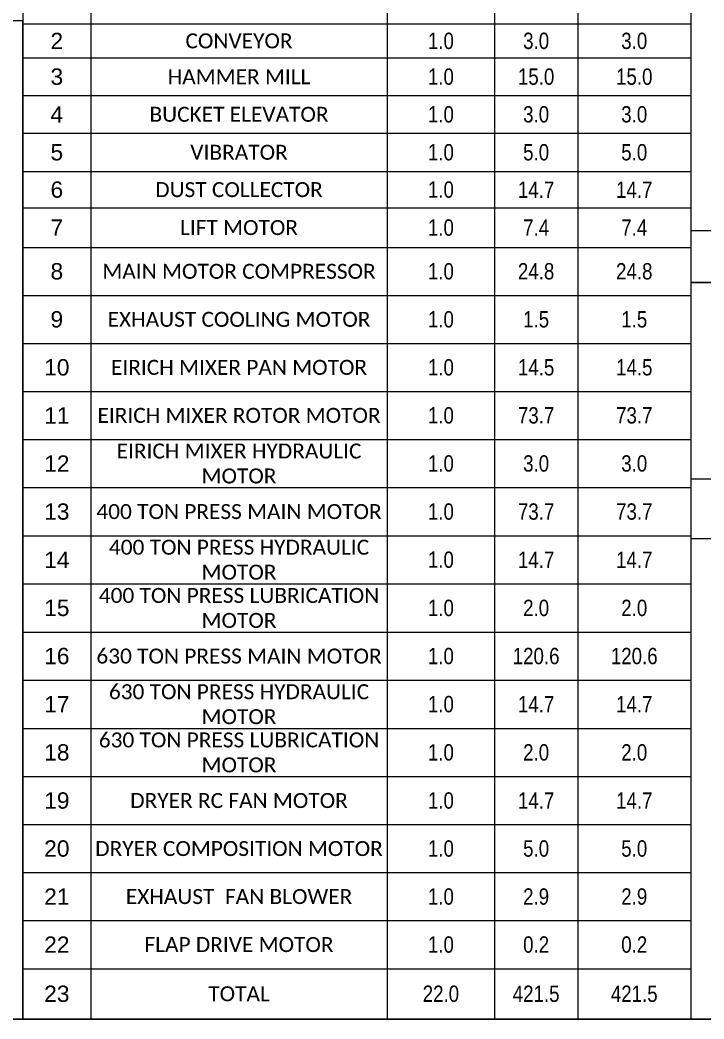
# Model space of a CAD drawing. Header units: metres. Extents: x -1559856 to -1559563, y 43807 to 43972.
# Drawn here: x -1559754.48 to -1559728.56, y 43862.95 to 43900.79 of the extents above; entities that cross this region are included whole.
import ezdxf

# ---------------------------------------------------------------- set-up
doc = ezdxf.new("R2010")
doc.units = ezdxf.units.M
doc.header["$LTSCALE"] = 750
doc.header["$MEASUREMENT"] = 0
doc.layers.get('0').update_dxf_attribs({"lineweight": 5})
doc.layers.add('LOCATION_PLAN', color=7, linetype='Continuous', lineweight=0)
doc.styles.add('145', font='swissc.ttf', dxfattribs={"height": 0.23})
doc.styles.get("Standard").update_dxf_attribs({"font": 'arial.ttf'})

# ---------------------------------------------------------------- blocks, each defined once
blk = doc.blocks.new('*T345')
at = {"color": 0, "linetype": 'ByBlock', "lineweight": -2}
for p, q in [((0, 0), (25.316, 0)), ((0, 0), (0, -43.288)), ((25.316, 0), (25.316, -43.288)), ((0, -1.728), (25.316, -1.728)), ((2.578, -1.728), (2.578, -43.288)), ((13.811, -1.728), (13.811, -43.288)), ((17.876, -1.728), (17.876, -43.288)), ((21.029, -1.728), (21.029, -43.288)), ((0, -3.725), (25.316, -3.725)), ((0, -5.592), (25.316, -5.592)), ((0, -6.878), (25.316, -6.878)), ((0, -8.304), (25.316, -8.304)), ((0, -9.731), (25.316, -9.731)), ((0, -11.18), (25.316, -11.18)), ((0, -12.561), (25.316, -12.561)), ((0, -14.055), (25.316, -14.055)), ((0, -15.874), (25.316, -15.874)), ((0, -17.693), (25.316, -17.693)), ((0, -19.513), (25.316, -19.513)), ((0, -21.332), (25.316, -21.332)), ((0, -23.158), (25.316, -23.158)), ((0, -24.977), (25.316, -24.977)), ((0, -26.804), (25.316, -26.804)), ((0, -28.631), (25.316, -28.631)), ((0, -30.45), (25.316, -30.45)), ((0, -32.277), (25.316, -32.277)), ((0, -34.105), (25.316, -34.105)), ((0, -35.924), (25.316, -35.924)), ((0, -37.743), (25.316, -37.743)), ((0, -39.562), (25.316, -39.562)), ((0, -41.381), (25.316, -41.381)), ((0, -43.288), (25.316, -43.288))]:
    blk.add_line(p, q, dxfattribs=at)
at = {"color": 0, "attachment_point": 5}
for s, insert, char_height, width in [('MACHINERY DETAILS', (12.658, -0.864), 1.00911, 25.14589), ('{\\fSwis721 Cn BT|b1|i0|c0|p34;S.No}', (1.289, -2.727), 0.6189, 2.40812), ('{\\fSwis721 Cn BT|b1|i0|c0|p34;MACHINE}', (8.194, -2.727), 0.6189, 11.06339), ('{\\fSwis721 Cn BT|b1|i0|c0|p34;QUANTITY}', (15.844, -2.727), 0.6189, 3.89544), ('{\\fSwis721 Cn BT|b1|i0|c0|p34;HP}', (19.453, -2.727), 0.6189, 2.98328), ('{\\fSwis721 Cn BT|b1|i0|c0|p34;TOTAL HP}', (23.172, -2.727), 0.6189, 4.11665), ('1', (1.289, -4.659), 0.619, 2.40812), ('2', (1.289, -6.235), 0.619, 2.40812), ('3', (1.289, -7.591), 0.619, 2.40812), ('4', (1.289, -9.017), 0.619, 2.40812), ('5', (1.289, -10.455), 0.619, 2.40812), ('6', (1.289, -11.87), 0.619, 2.40812), ('7', (1.289, -13.308), 0.619, 2.40812), ('8', (1.289, -14.965), 0.619, 2.40812), ('9', (1.289, -16.784), 0.619, 2.40812), ('10', (1.289, -18.603), 0.6189, 2.40812), ('11', (1.289, -20.422), 0.6189, 2.40812), ('12', (1.289, -22.245), 0.6189, 2.40812), ('13', (1.289, -24.067), 0.6189, 2.40812), ('14', (1.289, -25.89), 0.6189, 2.40812), ('15', (1.289, -27.717), 0.6189, 2.40812), ('16', (1.289, -29.541), 0.6189, 2.40812), ('17', (1.289, -31.364), 0.6189, 2.40812), ('18', (1.289, -33.191), 0.6189, 2.40812), ('19', (1.289, -35.014), 0.6189, 2.40812), ('20', (1.289, -36.833), 0.6189, 2.40812), ('21', (1.289, -38.652), 0.6189, 2.40812), ('22', (1.289, -40.471), 0.6189, 2.40812), ('23', (1.289, -42.335), 0.6189, 2.40812)]:
    blk.add_mtext(s, dxfattribs=dict(at, insert=insert, char_height=char_height, width=width))
at = {"color": 0, "char_height": 0.6189, "attachment_point": 5, "style": '145'}
for s, insert, width in [('{\\fCalibri|b0|i0|c0|p34;\\H0.91667x;\\C256;JAW CRUSHER}', (8.194, -4.659), 11.06339), ('1.0', (15.844, -4.659), 3.89544), ('20.0', (19.453, -4.659), 2.98328), ('20.0', (23.172, -4.659), 4.11665), ('{\\fCalibri|b0|i0|c0|p34;\\H0.91667x;\\C256;CONVEYOR}', (8.194, -6.235), 11.06339), ('1.0', (15.844, -6.235), 3.89544), ('3.0', (19.453, -6.235), 2.98328), ('3.0', (23.172, -6.235), 4.11665), ('{\\fCalibri|b0|i0|c0|p34;\\H0.91667x;\\C256;HAMMER MILL}', (8.194, -7.591), 11.06339), ('1.0', (15.844, -7.591), 3.89544), ('15.0', (19.453, -7.591), 2.98328), ('15.0', (23.172, -7.591), 4.11665), ('1.0', (15.844, -9.017), 3.89544), ('3.0', (19.453, -9.017), 2.98328), ('3.0', (23.172, -9.017), 4.11665), ('{\\fCalibri|b0|i0|c0|p34;\\H0.91667x;\\C256;BUCKET ELEVATOR}', (8.194, -9.017), 11.06339), ('{\\fCalibri|b0|i0|c0|p34;\\H0.91667x;\\C256;VIBRATOR}', (8.194, -10.455), 11.06339), ('1.0', (15.844, -10.455), 3.89544), ('5.0', (19.453, -10.455), 2.98328), ('5.0', (23.172, -10.455), 4.11665), ('{\\fCalibri|b0|i0|c0|p34;\\H0.91667x;\\C256;DUST COLLECTOR}', (8.194, -11.87), 11.06339), ('1.0', (15.844, -11.87), 3.89544), ('14.7', (19.453, -11.87), 2.98328), ('14.7', (23.172, -11.87), 4.11665), ('{\\fCalibri|b0|i0|c0|p34;\\H0.91667x;\\C256;LIFT MOTOR}', (8.194, -13.308), 11.06339), ('1.0', (15.844, -13.308), 3.89544), ('7.4', (19.453, -13.308), 2.98328), ('7.4', (23.172, -13.308), 4.11665), ('{\\fCalibri|b0|i0|c0|p34;\\H0.91667x;\\C256;MAIN MOTOR COMPRESSOR}', (8.194, -14.965), 11.06339), ('1.0', (15.844, -14.965), 3.89544), ('24.8', (19.453, -14.965), 2.98328), ('24.8', (23.172, -14.965), 4.11665), ('{\\fCalibri|b0|i0|c0|p34;\\H0.91667x;\\C256;EXHAUST COOLING MOTOR}', (8.194, -16.784), 11.06339), ('1.0', (15.844, -16.784), 3.89544), ('1.5', (19.453, -16.784), 2.98328), ('1.5', (23.172, -16.784), 4.11665), ('{\\fCalibri|b0|i0|c0|p34;\\H0.91667x;\\C256;EIRICH MIXER PAN MOTOR}', (8.194, -18.603), 11.06339), ('1.0', (15.844, -18.603), 3.89544), ('14.5', (19.453, -18.603), 2.98328), ('14.5', (23.172, -18.603), 4.11665), ('{\\fCalibri|b0|i0|c0|p34;\\H0.91667x;\\C256;EIRICH MIXER ROTOR MOTOR}', (8.194, -20.422), 11.06339), ('1.0', (15.844, -20.422), 3.89544), ('73.7', (19.453, -20.422), 2.98328), ('73.7', (23.172, -20.422), 4.11665), ('{\\fCalibri|b0|i0|c0|p34;\\H0.91667x;\\C256;EIRICH MIXER HYDRAULIC MOTOR}', (8.194, -22.245), 11.06339), ('1.0', (15.844, -22.245), 3.89544), ('3.0', (19.453, -22.245), 2.98328), ('3.0', (23.172, -22.245), 4.11665), ('{\\fCalibri|b0|i0|c0|p34;\\H0.91667x;\\C256;400 TON PRESS MAIN MOTOR}', (8.194, -24.067), 11.06339), ('1.0', (15.844, -24.067), 3.89544), ('73.7', (19.453, -24.067), 2.98328), ('73.7', (23.172, -24.067), 4.11665), ('{\\fCalibri|b0|i0|c0|p34;\\H0.91667x;\\C256;400 TON PRESS HYDRAULIC MOTOR}', (8.194, -25.89), 11.06339), ('1.0', (15.844, -25.89), 3.89544), ('14.7', (19.453, -25.89), 2.98328), ('14.7', (23.172, -25.89), 4.11665), ('{\\fCalibri|b0|i0|c0|p34;\\H0.91667x;\\C256;400 TON PRESS LUBRICATION MOTOR}', (8.194, -27.717), 11.06339), ('1.0', (15.844, -27.717), 3.89544), ('2.0', (19.453, -27.717), 2.98328), ('2.0', (23.172, -27.717), 4.11665), ('{\\fCalibri|b0|i0|c0|p34;\\H0.91667x;\\C256;630 TON PRESS MAIN MOTOR}', (8.194, -29.541), 11.06339), ('1.0', (15.844, -29.541), 3.89544), ('120.6', (19.453, -29.541), 2.98328), ('120.6', (23.172, -29.541), 4.11665), ('{\\fCalibri|b0|i0|c0|p34;\\H0.91667x;\\C256;630 TON PRESS HYDRAULIC MOTOR}', (8.194, -31.364), 11.06339), ('1.0', (15.844, -31.364), 3.89544), ('14.7', (19.453, -31.364), 2.98328), ('14.7', (23.172, -31.364), 4.11665), ('{\\fCalibri|b0|i0|c0|p34;\\H0.91667x;\\C256;630 TON PRESS LUBRICATION MOTOR}', (8.194, -33.191), 11.06339), ('1.0', (15.844, -33.191), 3.89544), ('2.0', (19.453, -33.191), 2.98328), ('2.0', (23.172, -33.191), 4.11665), ('{\\fCalibri|b0|i0|c0|p34;\\H0.91667x;\\C256;DRYER RC FAN MOTOR}', (8.194, -35.014), 11.06339), ('1.0', (15.844, -35.014), 3.89544), ('14.7', (19.453, -35.014), 2.98328), ('14.7', (23.172, -35.014), 4.11665), ('{\\fCalibri|b0|i0|c0|p34;\\H0.91667x;\\C256;DRYER COMPOSITION MOTOR}', (8.194, -36.833), 11.06339), ('1.0', (15.844, -36.833), 3.89544), ('5.0', (19.453, -36.833), 2.98328), ('5.0', (23.172, -36.833), 4.11665), ('{\\fCalibri|b0|i0|c0|p34;\\H0.91667x;\\C256;EXHAUST  FAN BLOWER}', (8.194, -38.652), 11.06339), ('1.0', (15.844, -38.652), 3.89544), ('2.9', (19.453, -38.652), 2.98328), ('2.9', (23.172, -38.652), 4.11665), ('{\\fCalibri|b0|i0|c0|p34;\\H0.91667x;\\C256;FLAP DRIVE MOTOR}', (8.194, -40.471), 11.06339), ('1.0', (15.844, -40.471), 3.89544), ('0.2', (19.453, -40.471), 2.98328), ('0.2', (23.172, -40.471), 4.11665), ('{\\fCalibri|b0|i0|c0|p34;\\H0.91667x;\\C256;TOTAL}', (8.194, -42.335), 11.06339), ('22.0', (15.844, -42.335), 3.89544), ('421.5', (19.453, -42.335), 2.98328), ('421.5', (23.172, -42.335), 4.11665)]:
    blk.add_mtext(s, dxfattribs=dict(at, insert=insert, width=width))

msp = doc.modelspace()

# ---------------------------------------------------------------- linework, layer by layer
at = {"color": 7, "ltscale": 0.2}
for p, q in [((-1559729.0595, 43892.82162, -138700.08236), (-1559701.9239, 43892.82162, -138700.08236)), ((-1559729.0595, 43890.84643, -138700.08236), (-1559701.9239, 43890.84643, -138700.08236))]:
    msp.add_line(p, q, dxfattribs=at)
msp.add_lwpolyline([(-1559701.9239, 43862.94666), (-1559856.28176, 43862.94666), (-1559856.28176, 43972.27391), (-1559701.9239, 43972.27391)], close=True, dxfattribs=at)
at = {"color": 7, "ltscale": 0.2, "elevation": -138700.08236}
for points in [[(-1559754.37514, 43900.75762), (-1559765.42815, 43900.75762), (-1559765.42815, 43862.94666), (-1559754.37514, 43862.94666)], [(-1559729.0595, 43881.14759), (-1559701.9239, 43881.14759), (-1559701.9239, 43883.39955), (-1559729.0595, 43883.39955)]]:
    msp.add_lwpolyline(points, close=True, dxfattribs=at)
at = {"layer": 'LOCATION_PLAN', "elevation": 105681.27344}
msp.add_lwpolyline([(-1559729.0595, 43862.94666), (-1559701.9239, 43862.94666), (-1559701.9239, 43890.84643), (-1559729.0595, 43890.84643)], close=True, dxfattribs=at)

# ---------------------------------------------------------------- block references
msp.add_blockref('*T345', (-1559754.37514, 43906.23501, -138700.08236))

doc.saveas('drawing.dxf')
